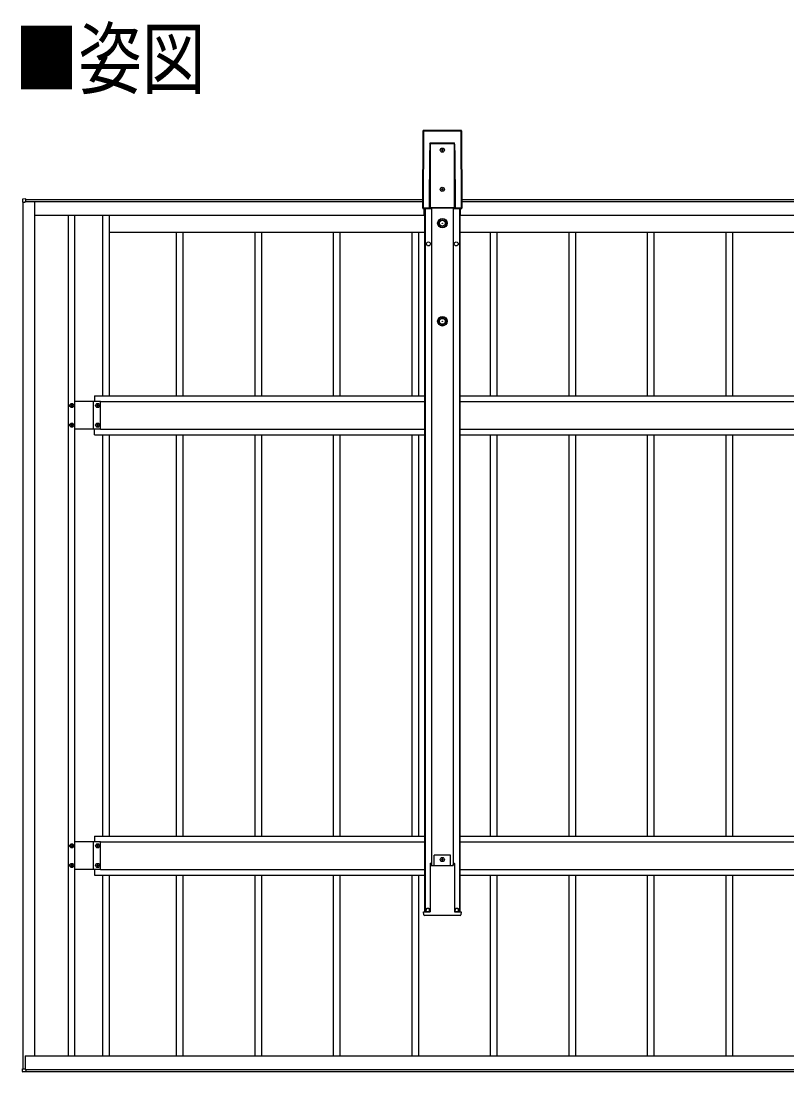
# Model space of a CAD drawing. Units: millimetres, scale not verified. Extents: x -12615 to 12615, y -8910 to 8910.
# Drawn here: x -3020 to -1069, y 222 to 2901 of the extents above; entities that cross this region are included whole.
import ezdxf
from ezdxf.enums import TextEntityAlignment as Align

# ---------------------------------------------------------------- set-up
doc = ezdxf.new("R2010")
doc.units = ezdxf.units.MM
doc.header["$LTSCALE"] = 50
doc.layers.add('0-2_USER1', color=3, linetype='Continuous')
doc.layers.add('0-5_YKK_A1', color=4, linetype='Continuous')
doc.styles.add('ＭＳ ゴシック', font='')
doc.styles.get('ＭＳ ゴシック').set_extended_font_data('MS Gothic')

msp = doc.modelspace()

# ---------------------------------------------------------------- linework, layer by layer
at = {"layer": '0-5_YKK_A1'}
for p, q in [((-1996.2, 2621.4), (-1996.83, 2424.26)), ((-1996.34, 2424.74), (-1995.72, 2620.92)), ((-1996.19, 2621.4), (-1996.2, 2621.4)), ((-1995.72, 2620.92), (-1996.19, 2621.4)), ((-1995.22, 2620.9), (-1995.85, 2424.72)), ((-1898.19, 2621.9), (-1995.7, 2621.9)), ((-1995.7, 2621.9), (-1995.22, 2621.42)), ((-1898.19, 2621.9), (-1995.7, 2621.9)), ((-1995.7, 2621.9), (-1995.7, 2621.9)), ((-1995.22, 2621.42), (-1898.66, 2621.42)), ((-1995.22, 2621.42), (-1995.22, 2620.9)), ((-1898.66, 2620.9), (-1995.22, 2620.9)), ((-1898.66, 2621.42), (-1898.19, 2621.9)), ((-1898.66, 2621.42), (-1898.66, 2620.9)), ((-1898.04, 2424.72), (-1898.66, 2620.9)), ((-1898.19, 2621.9), (-1898.19, 2621.9)), ((-1897.69, 2621.4), (-1898.17, 2620.92)), ((-1898.17, 2620.92), (-1897.54, 2424.74)), ((-1897.05, 2424.26), (-1897.69, 2621.4)), ((-1897.05, 2424.26), (-1897.69, 2621.4)), ((-1897.69, 2621.4), (-1897.69, 2621.4)), ((-1978, 2590.82), (-1915.88, 2590.82)), ((-1915.88, 2588.2), (-1978, 2588.2)), ((-1978, 2588.2), (-1978, 2425.27)), ((-1946.46, 2573.67), (-1946.46, 2574.63)), ((-1915.88, 2425.27), (-1915.88, 2588.2)), ((-1979.47, 2424.83), (-1979, 2571.61)), ((-1978.5, 2571.58), (-1978.97, 2424.8)), ((-1978.5, 2425.27), (-1978.5, 2571.58)), ((-1915.38, 2571.58), (-1915.38, 2425.27)), ((-1914.91, 2424.8), (-1915.38, 2571.58)), ((-1914.88, 2571.61), (-1914.41, 2424.83)), ((-1946.46, 2473.67), (-1946.46, 2474.63)), ((-3008.44, 2447.59), (-3015.97, 2447.13)), ((-3015.97, 2439.39), (-3010.26, 2439.39)), ((-3014.94, 230.36), (-3014.94, 2439.39)), ((-3010.26, 2439.39), (-3009.94, 2439.39)), ((-3009.94, 2439.39), (-3009.94, 2440.59)), ((-2984.94, 2440.58), (-3009.94, 2440.58)), ((-3009.44, 2440.58), (-3009.44, 2440.89)), ((-3008.44, 2447.09), (-3008.44, 2447.59)), ((-3008.44, 2441.19), (-3008.44, 2447.09)), ((-3008.44, 2446.08), (-1996.76, 2446.08)), ((-3008.44, 2441.08), (-1996.77, 2441.08)), ((-3006.44, 2441.06), (-1996.77, 2441.06)), ((-3006.44, 2441.06), (-3006.44, 2440.58)), ((-2984.94, 263.67), (-2984.94, 2440.58)), ((-1897.12, 2446.08), (877.24, 2446.08)), ((-1897.11, 2441.08), (877.23, 2441.08)), ((-1897.11, 2441.06), (877.23, 2441.06)), ((-1996.83, 2424.26), (-1996.83, 2424.26)), ((-1995.85, 2424.24), (-1996.33, 2423.76)), ((-1996.33, 2423.76), (-1975.57, 2423.76)), ((-1996.33, 2423.76), (-1975.57, 2423.76)), ((-1996.33, 2423.76), (-1996.33, 2423.76)), ((-1995.85, 2424.72), (-1979.46, 2424.72)), ((-1995.85, 2424.72), (-1995.85, 2424.24)), ((-1978.53, 2424.24), (-1995.85, 2424.24)), ((-1992.94, 2406.09), (-1992.94, 2423.76)), ((-1992.94, 2406.08), (-1992.94, 2423.76)), ((-1992.94, 2421.09), (-1991.94, 2421.09)), ((-1991.94, 2423.76), (-1991.94, 630.65)), ((-1990.74, 2423.76), (-1990.74, 630.65)), ((-1978.97, 2424.8), (-1978.5, 2425.27)), ((-1978, 2424.77), (-1978.53, 2424.24)), ((-1978, 2425.27), (-1915.88, 2425.27)), ((-1978, 2425.27), (-1978, 2424.77)), ((-1915.88, 2424.77), (-1978, 2424.77)), ((-1975.57, 2423.76), (-1975.32, 2424.65)), ((-1975.32, 2424.65), (-1918.44, 2424.65)), ((-1974.44, 2424.65), (-1974.44, 748.82)), ((-1919.44, 2424.65), (-1919.44, 748.82)), ((-1918.44, 2424.65), (-1918.19, 2423.76)), ((-1918.19, 2423.76), (-1897.55, 2423.76)), ((-1918.19, 2423.76), (-1897.55, 2423.76)), ((-1915.88, 2425.27), (-1915.88, 2424.77)), ((-1915.35, 2424.24), (-1915.88, 2424.77)), ((-1915.38, 2425.27), (-1914.91, 2424.8)), ((-1898.04, 2424.24), (-1915.35, 2424.24)), ((-1914.42, 2424.72), (-1898.04, 2424.72)), ((-1903.14, 2423.76), (-1903.14, 630.65)), ((-1901.94, 2423.76), (-1901.94, 630.65)), ((-1901.94, 2421.09), (-1900.94, 2421.09)), ((-1900.94, 2406.09), (-1900.94, 2423.76)), ((-1900.94, 2406.08), (-1900.94, 2423.76)), ((-1898.04, 2424.24), (-1898.04, 2424.72)), ((-1897.55, 2423.76), (-1898.04, 2424.24)), ((-1897.55, 2423.76), (-1897.55, 2423.76)), ((-1897.54, 2424.74), (-1897.05, 2424.26)), ((-1897.05, 2424.26), (-1897.05, 2424.26)), ((-2984.94, 2406.08), (-1992.94, 2406.08)), ((-2899.94, 2406.08), (-2899.94, 263.67)), ((-2883.94, 2406.08), (-2883.94, 263.67)), ((-2812.94, 2406.08), (-2812.94, 1946.09)), ((-2795.94, 2406.08), (-2795.94, 1946.09)), ((-1900.94, 2406.08), (881.06, 2406.08)), ((-2795.94, 2363.09), (-2608.84, 2363.09)), ((-2623.94, 1946.09), (-2623.94, 2363.09)), ((-2623.94, 2363.09), (-2408.84, 2363.09)), ((-2606.94, 1946.09), (-2606.94, 2363.09)), ((-2423.94, 1946.09), (-2423.94, 2363.09)), ((-2423.94, 2363.09), (-2208.84, 2363.09)), ((-2406.94, 1946.09), (-2406.94, 2363.09)), ((-2223.94, 1946.09), (-2223.94, 2363.09)), ((-2223.94, 2363.09), (-2008.84, 2363.09)), ((-2206.94, 1946.09), (-2206.94, 2363.09)), ((-2023.94, 1946.09), (-2023.94, 2363.09)), ((-2023.94, 2363.09), (-1991.94, 2363.09)), ((-2006.94, 1946.09), (-2006.94, 2363.09)), ((-1901.94, 2363.09), (-1808.84, 2363.09)), ((-1823.94, 1946.09), (-1823.94, 2363.09)), ((-1823.94, 2363.09), (-1608.84, 2363.09)), ((-1806.94, 1946.09), (-1806.94, 2363.09)), ((-1623.94, 1946.09), (-1623.94, 2363.09)), ((-1623.94, 2363.09), (-1408.84, 2363.09)), ((-1606.94, 1946.09), (-1606.94, 2363.09)), ((-1423.94, 1946.09), (-1423.94, 2363.09)), ((-1423.94, 2363.09), (-1208.84, 2363.09)), ((-1406.94, 1946.09), (-1406.94, 2363.09)), ((-1223.94, 1946.09), (-1223.94, 2363.09)), ((-1223.94, 2363.09), (-1008.84, 2363.09)), ((-1206.94, 1946.09), (-1206.94, 2363.09)), ((-2817.94, 1931.59), (-2883.94, 1931.59)), ((-2817.94, 1931.59), (-2883.94, 1931.59)), ((-2835.44, 1860.59), (-2835.44, 1931.59)), ((-2835.44, 1860.59), (-2835.44, 1931.59)), ((-2832.94, 1946.09), (-2832.94, 1931.59)), ((-2832.94, 1946.09), (-1991.94, 1946.09)), ((-2817.94, 1860.59), (-2817.94, 1931.59)), ((-2817.94, 1860.59), (-2817.94, 1931.59)), ((-2817.94, 1931.09), (-1991.94, 1931.09)), ((-1901.94, 1946.09), (882.06, 1946.09)), ((-1901.94, 1931.09), (882.06, 1931.09)), ((-2891.42, 1922.53), (-2891.42, 1923.49)), ((-2825.42, 1922.53), (-2825.42, 1923.49)), ((-2891.42, 1872.53), (-2891.42, 1873.49)), ((-2817.94, 1860.59), (-2883.94, 1860.59)), ((-2817.94, 1860.59), (-2883.94, 1860.59)), ((-2832.94, 1846.09), (-2832.94, 1860.59)), ((-2825.42, 1872.53), (-2825.42, 1873.49)), ((-2817.94, 1861.09), (-1991.94, 1861.09)), ((-1901.94, 1861.09), (882.06, 1861.09)), ((-2832.94, 1846.09), (-1991.94, 1846.09)), ((-2812.94, 1846.09), (-2812.94, 823.67)), ((-2795.94, 1846.09), (-2795.94, 823.67)), ((-2623.94, 823.67), (-2623.94, 1846.09)), ((-2606.94, 823.67), (-2606.94, 1846.09)), ((-2423.94, 823.67), (-2423.94, 1846.09)), ((-2406.94, 823.67), (-2406.94, 1846.09)), ((-2223.94, 823.67), (-2223.94, 1846.09)), ((-2206.94, 823.67), (-2206.94, 1846.09)), ((-2023.94, 823.67), (-2023.94, 1846.09)), ((-2006.94, 823.67), (-2006.94, 1846.09)), ((-1901.94, 1846.09), (882.06, 1846.09)), ((-1823.94, 823.67), (-1823.94, 1846.09)), ((-1806.94, 823.67), (-1806.94, 1846.09)), ((-1623.94, 823.67), (-1623.94, 1846.09)), ((-1606.94, 823.67), (-1606.94, 1846.09)), ((-1423.94, 823.67), (-1423.94, 1846.09)), ((-1406.94, 823.67), (-1406.94, 1846.09)), ((-1223.94, 823.67), (-1223.94, 1846.09)), ((-1206.94, 823.67), (-1206.94, 1846.09)), ((-2817.94, 809.17), (-2883.94, 809.17)), ((-2835.44, 738.17), (-2835.44, 809.17)), ((-2832.94, 823.67), (-2832.94, 809.17)), ((-2832.94, 823.67), (-1991.94, 823.67)), ((-2817.94, 738.17), (-2817.94, 809.17)), ((-2817.94, 808.67), (-1991.94, 808.67)), ((-1901.94, 823.67), (882.06, 823.67)), ((-1901.94, 808.67), (882.06, 808.67)), ((-2891.42, 800.11), (-2891.42, 801.07)), ((-2825.42, 800.11), (-2825.42, 801.07)), ((-2891.42, 750.11), (-2891.42, 751.07)), ((-2825.42, 750.11), (-2825.42, 751.07)), ((-1978.19, 754), (-1978.19, 630.8)), ((-1977.83, 754.15), (-1978.18, 754.15)), ((-1977.83, 754.15), (-1977.33, 754.15)), ((-1977.33, 754.15), (-1975.29, 754.15)), ((-1974.98, 748.82), (-1975.29, 754.15)), ((-1926.44, 774.65), (-1967.44, 774.65)), ((-1967.44, 748.82), (-1967.44, 774.65)), ((-1946.46, 765.09), (-1946.46, 766.05)), ((-1926.44, 748.82), (-1926.44, 774.65)), ((-1918.59, 754.15), (-1916.55, 754.15)), ((-1916.55, 754.15), (-1916.05, 754.15)), ((-1916.05, 754.15), (-1915.7, 754.15)), ((-1915.69, 754), (-1915.69, 630.8)), ((-2817.94, 738.17), (-2883.94, 738.17)), ((-2832.94, 738.17), (-2832.94, 723.67)), ((-2832.94, 723.67), (-1991.94, 723.67)), ((-2817.94, 738.67), (-1991.94, 738.67)), ((-2812.94, 723.67), (-2812.94, 263.67)), ((-2795.94, 723.67), (-2795.94, 263.67)), ((-2623.94, 263.67), (-2623.94, 723.67)), ((-2606.94, 263.67), (-2606.94, 723.67)), ((-2423.94, 263.67), (-2423.94, 723.67)), ((-2406.94, 263.67), (-2406.94, 723.67)), ((-2223.94, 263.67), (-2223.94, 723.67)), ((-2206.94, 263.67), (-2206.94, 723.67)), ((-2023.94, 263.67), (-2023.94, 723.67)), ((-2006.94, 263.67), (-2006.94, 723.67)), ((-1901.94, 738.67), (882.06, 738.67)), ((-1901.94, 723.67), (882.06, 723.67)), ((-1823.94, 263.67), (-1823.94, 723.67)), ((-1806.94, 263.67), (-1806.94, 723.67)), ((-1623.94, 263.67), (-1623.94, 723.67)), ((-1606.94, 263.67), (-1606.94, 723.67)), ((-1423.94, 263.67), (-1423.94, 723.67)), ((-1406.94, 263.67), (-1406.94, 723.67)), ((-1223.94, 263.67), (-1223.94, 723.67)), ((-1206.94, 263.67), (-1206.94, 723.67)), ((-1994.31, 630.65), (-1979.3, 630.65)), ((-1978.77, 621.15), (-1992.35, 621.15)), ((-1988.44, 630.65), (-1988.44, 634.65)), ((-1979.44, 630.65), (-1979.44, 634.65)), ((-1979.3, 630.65), (-1978.3, 630.65)), ((-1977.28, 621.15), (-1978.77, 621.15)), ((-1978.2, 630.65), (-1978.3, 630.65)), ((-1976.9, 621.15), (-1977.28, 621.15)), ((-1916.98, 621.15), (-1976.9, 621.15)), ((-1916.6, 621.15), (-1916.98, 621.15)), ((-1915.11, 621.15), (-1916.6, 621.15)), ((-1915.68, 630.65), (-1915.58, 630.65)), ((-1915.58, 630.65), (-1914.58, 630.65)), ((-1901.53, 621.15), (-1915.11, 621.15)), ((-1914.58, 630.65), (-1899.57, 630.65)), ((-1914.44, 630.65), (-1914.44, 634.65)), ((-1905.44, 630.65), (-1905.44, 634.65)), ((-1899.57, 630.65), (-1899.07, 630.65)), ((-1899.07, 630.65), (-1899.54, 623.03)), ((-3009.44, 263.67), (1965.06, 263.67)), ((-3009.44, 263.67), (-3009.44, 228.86)), ((-3015.97, 230.36), (-3010.26, 230.36)), ((-3008.44, 222.16), (-3015.97, 222.62)), ((-3010.26, 230.36), (-3009.94, 230.36)), ((-3009.94, 230.36), (-3009.94, 229.16)), ((-3009.94, 230.36), (-3009.94, 229.16)), ((-3009.44, 229.16), (-3009.94, 229.16)), ((-3008.44, 228.67), (1985.56, 228.67)), ((-3008.44, 228.56), (-3008.44, 222.66)), ((-3008.44, 223.67), (1985.56, 223.67)), ((-3008.44, 222.66), (-3008.44, 222.16))]:
    msp.add_line(p, q, dxfattribs=at)
for points in [[(-1996.19, 2621.4), (-1996.83, 2424.26), (-1996.34, 2424.74)], [(-1978.36, 2588.23), (-1978.09, 2590.21), (-1978, 2590.77), (-1978, 2590.82)], [(-1978, 2588.2), (-1978.02, 2588.2), (-1978.05, 2588.2), (-1978.07, 2588.2), (-1978.09, 2588.2), (-1978.12, 2588.2), (-1978.14, 2588.2), (-1978.16, 2588.2), (-1978.18, 2588.2)], [(-1948.38, 2572.71), (-1949.34, 2572.71), (-1949.34, 2571.75), (-1948.38, 2571.75)], [(-1946.46, 2574.63), (-1947.42, 2574.63), (-1947.42, 2573.67)], [(-1945.5, 2571.75), (-1944.54, 2571.75), (-1944.54, 2572.71), (-1945.5, 2572.71)], [(-1915.7, 2588.2), (-1915.84, 2590.2), (-1915.88, 2590.77), (-1915.88, 2590.82)], [(-1915.88, 2588.2), (-1915.86, 2588.2), (-1915.83, 2588.2), (-1915.81, 2588.2), (-1915.79, 2588.2), (-1915.77, 2588.2), (-1915.74, 2588.2), (-1915.72, 2588.2), (-1915.7, 2588.2)], [(-1947.42, 2570.79), (-1947.42, 2569.83), (-1946.46, 2569.83), (-1946.46, 2570.79)], [(-1948.38, 2472.71), (-1949.34, 2472.71), (-1949.34, 2471.75), (-1948.38, 2471.75)], [(-1946.46, 2474.63), (-1947.42, 2474.63), (-1947.42, 2473.67)], [(-1947.42, 2470.79), (-1947.42, 2469.83), (-1946.46, 2469.83), (-1946.46, 2470.79)], [(-1945.5, 2471.75), (-1944.54, 2471.75), (-1944.54, 2472.71), (-1945.5, 2472.71)], [(-3016.44, 2446.63), (-3016.44, 2439.39), (-3015.97, 2439.39)], [(-3009.64, 2440.89), (-3008.44, 2440.89), (-3008.44, 2441.19)], [(-1978, 2425.27), (-1978.09, 2425.27), (-1978.19, 2425.27), (-1978.27, 2425.27), (-1978.34, 2425.27), (-1978.41, 2425.27), (-1978.45, 2425.27), (-1978.49, 2425.27), (-1978.5, 2425.27)], [(-1915.88, 2425.27), (-1915.79, 2425.27), (-1915.7, 2425.27), (-1915.61, 2425.27), (-1915.54, 2425.27), (-1915.48, 2425.27), (-1915.43, 2425.27), (-1915.4, 2425.27), (-1915.38, 2425.27)], [(-2892.38, 1920.61), (-2893.34, 1920.61), (-2893.34, 1921.57), (-2892.38, 1921.57)], [(-2891.42, 1923.49), (-2890.46, 1923.49), (-2890.46, 1922.53)], [(-2890.46, 1919.65), (-2890.46, 1918.69), (-2891.42, 1918.69), (-2891.42, 1919.65)], [(-2889.5, 1921.57), (-2888.54, 1921.57), (-2888.54, 1920.61), (-2889.5, 1920.61)], [(-2826.38, 1920.61), (-2827.34, 1920.61), (-2827.34, 1921.57), (-2826.38, 1921.57)], [(-2825.42, 1923.49), (-2824.46, 1923.49), (-2824.46, 1922.53)], [(-2824.46, 1919.65), (-2824.46, 1918.69), (-2825.42, 1918.69), (-2825.42, 1919.65)], [(-2823.5, 1921.57), (-2822.54, 1921.57), (-2822.54, 1920.61), (-2823.5, 1920.61)], [(-2892.38, 1870.61), (-2893.34, 1870.61), (-2893.34, 1871.57), (-2892.38, 1871.57)], [(-2891.42, 1873.49), (-2890.46, 1873.49), (-2890.46, 1872.53)], [(-2890.46, 1869.65), (-2890.46, 1868.69), (-2891.42, 1868.69), (-2891.42, 1869.65)], [(-2889.5, 1871.57), (-2888.54, 1871.57), (-2888.54, 1870.61), (-2889.5, 1870.61)], [(-2826.38, 1870.61), (-2827.34, 1870.61), (-2827.34, 1871.57), (-2826.38, 1871.57)], [(-2825.42, 1873.49), (-2824.46, 1873.49), (-2824.46, 1872.53)], [(-2824.46, 1869.65), (-2824.46, 1868.69), (-2825.42, 1868.69), (-2825.42, 1869.65)], [(-2823.5, 1871.57), (-2822.54, 1871.57), (-2822.54, 1870.61), (-2823.5, 1870.61)], [(-2892.38, 798.19), (-2893.34, 798.19), (-2893.34, 799.15), (-2892.38, 799.15)], [(-2891.42, 801.07), (-2890.46, 801.07), (-2890.46, 800.11)], [(-2890.46, 797.23), (-2890.46, 796.27), (-2891.42, 796.27), (-2891.42, 797.23)], [(-2889.5, 799.15), (-2888.54, 799.15), (-2888.54, 798.19), (-2889.5, 798.19)], [(-2826.38, 798.19), (-2827.34, 798.19), (-2827.34, 799.15), (-2826.38, 799.15)], [(-2825.42, 801.07), (-2824.46, 801.07), (-2824.46, 800.11)], [(-2824.46, 797.23), (-2824.46, 796.27), (-2825.42, 796.27), (-2825.42, 797.23)], [(-2823.5, 799.15), (-2822.54, 799.15), (-2822.54, 798.19), (-2823.5, 798.19)], [(-2891.42, 751.07), (-2890.46, 751.07), (-2890.46, 750.11)], [(-2825.42, 751.07), (-2824.46, 751.07), (-2824.46, 750.11)], [(-1974.98, 748.82), (-1918.9, 748.82), (-1918.59, 754.15)], [(-1948.38, 764.13), (-1949.34, 764.13), (-1949.34, 763.17), (-1948.38, 763.17)], [(-1946.46, 766.05), (-1947.42, 766.05), (-1947.42, 765.09)], [(-1947.42, 762.21), (-1947.42, 761.25), (-1946.46, 761.25), (-1946.46, 762.21)], [(-1945.5, 763.17), (-1944.54, 763.17), (-1944.54, 764.13), (-1945.5, 764.13)], [(-2892.38, 748.19), (-2893.34, 748.19), (-2893.34, 749.15), (-2892.38, 749.15)], [(-2890.46, 747.23), (-2890.46, 746.27), (-2891.42, 746.27), (-2891.42, 747.23)], [(-2889.5, 749.15), (-2888.54, 749.15), (-2888.54, 748.19), (-2889.5, 748.19)], [(-2826.38, 748.19), (-2827.34, 748.19), (-2827.34, 749.15), (-2826.38, 749.15)], [(-2824.46, 747.23), (-2824.46, 746.27), (-2825.42, 746.27), (-2825.42, 747.23)], [(-2823.5, 749.15), (-2822.54, 749.15), (-2822.54, 748.19), (-2823.5, 748.19)], [(-1994.35, 623.03), (-1994.81, 630.65), (-1994.31, 630.65)], [(-3016.44, 223.12), (-3016.44, 230.36), (-3015.97, 230.36)], [(-3009.64, 228.86), (-3008.44, 228.86), (-3008.44, 228.56)]]:
    msp.add_lwpolyline(points, dxfattribs=at)
for centre, radius in [((-1946.94, 2572.23), 5.3), ((-1946.94, 2472.23), 5.3), ((-1946.88, 2385.73), 12), ((-1946.88, 2385.73), 10.88), ((-1946.88, 2385.73), 7.48), ((-1946.88, 2385.73), 0.5), ((-1982.44, 2333.09), 5), ((-1911.44, 2333.09), 5), ((-1946.88, 2135.73), 12), ((-1946.88, 2135.73), 10.88), ((-1946.88, 2135.73), 7.48), ((-1946.88, 2135.73), 0.5), ((-2890.94, 1921.09), 5.3), ((-2824.94, 1921.09), 5.3), ((-2890.94, 1871.09), 5.3), ((-2824.94, 1871.09), 5.3), ((-2890.94, 798.67), 5.3), ((-2824.94, 798.67), 5.3), ((-2890.94, 748.67), 5.3), ((-2824.94, 748.67), 5.3), ((-1946.94, 763.65), 5.3), ((-1983.94, 635.15), 5), ((-1909.94, 635.15), 5)]:
    msp.add_circle(centre, radius, dxfattribs=at)
for centre, radius, start, end in [((-1995.7, 2621.4), 0.5, 90, 179.81634), ((-1995.69, 2621.4), 0.501, 90.24971, 179.75029), ((-1995.21, 2620.92), 0.501, 90.24971, 179.75029), ((-1995.32, 2623.66), 2.76, 261.80183, 272.1952), ((-1898.67, 2620.92), 0.501, 0.24971, 89.75029), ((-1898.56, 2623.66), 2.76, 267.8048, 278.19817), ((-1898.19, 2621.4), 0.5, 0.18366, 90), ((-1898.19, 2621.4), 0.501, 0.24971, 89.75029), ((-1979.57, 2579.22), 9.09, 81.20266, 82.35702), ((-1536.62, 2558.24), 442.57, 175.77814, 176.1178), ((-1948.38, 2573.67), 0.96, 270, 0), ((-1945.5, 2573.67), 0.96, 180, 270), ((-2214.62, 2547.23), 301.89, 7.80423, 8.30085), ((-1914.31, 2579.22), 9.09, 97.64298, 98.79734), ((-1978.89, 2568.85), 2.76, 81.80183, 92.1952), ((-1948.38, 2570.79), 0.96, 0, 90), ((-1945.5, 2570.79), 0.96, 90, 180), ((-1914.99, 2568.85), 2.76, 87.8048, 98.19817), ((-1948.38, 2473.67), 0.96, 270, 0), ((-1948.38, 2470.79), 0.96, 0, 90), ((-1945.5, 2473.67), 0.96, 180, 270), ((-1945.5, 2470.79), 0.96, 90, 180), ((-3015.94, 2446.63), 0.5, 93.5, 180), ((-3009.64, 2440.59), 0.3, 90, 180), ((-1996.33, 2424.26), 0.5, 179.81634, 270), ((-1996.33, 2424.26), 0.501, 180.24971, 269.75029), ((-1995.84, 2424.75), 0.501, 180.24971, 269.75029), ((-1995.95, 2427.47), 2.76, 261.80183, 272.1952), ((-1979.36, 2422.07), 2.76, 81.80183, 92.1952), ((-1979.06, 2421.96), 2.79, 88.18282, 98.39155), ((-1978, 2425.27), 0.501, 180.24971, 269.75029), ((-1915.88, 2425.27), 0.501, 270.24971, 359.75029), ((-1914.52, 2422.07), 2.76, 87.8048, 98.19817), ((-1914.82, 2421.96), 2.79, 81.60845, 91.81718), ((-1898.04, 2424.75), 0.501, 270.24971, 359.75029), ((-1897.93, 2427.47), 2.76, 267.8048, 278.19817), ((-1897.56, 2424.26), 0.501, 270.24971, 359.75029), ((-1897.55, 2424.26), 0.5, 270, 0.18366), ((-2892.38, 1922.53), 0.96, 270, 0), ((-2892.38, 1919.65), 0.96, 0, 90), ((-2889.5, 1922.53), 0.96, 180, 270), ((-2889.5, 1919.65), 0.96, 90, 180), ((-2826.38, 1922.53), 0.96, 270, 0), ((-2826.38, 1919.65), 0.96, 0, 90), ((-2823.5, 1922.53), 0.96, 180, 270), ((-2823.5, 1919.65), 0.96, 90, 180), ((-2892.38, 1872.53), 0.96, 270, 0), ((-2892.38, 1869.65), 0.96, 0, 90), ((-2889.5, 1872.53), 0.96, 180, 270), ((-2889.5, 1869.65), 0.96, 90, 180), ((-2826.38, 1872.53), 0.96, 270, 0), ((-2826.38, 1869.65), 0.96, 0, 90), ((-2823.5, 1872.53), 0.96, 180, 270), ((-2823.5, 1869.65), 0.96, 90, 180), ((-2892.38, 800.11), 0.96, 270, 0), ((-2892.38, 797.23), 0.96, 0, 90), ((-2889.5, 800.11), 0.96, 180, 270), ((-2889.5, 797.23), 0.96, 90, 180), ((-2826.38, 800.11), 0.96, 270, 0), ((-2826.38, 797.23), 0.96, 0, 90), ((-2823.5, 800.11), 0.96, 180, 270), ((-2823.5, 797.23), 0.96, 90, 180), ((-1948.38, 765.09), 0.96, 270, 0), ((-1948.38, 762.21), 0.96, 0, 90), ((-1945.5, 765.09), 0.96, 180, 270), ((-1945.5, 762.21), 0.96, 90, 180), ((-2892.38, 750.11), 0.96, 270, 0), ((-2892.38, 747.23), 0.96, 0, 90), ((-2889.5, 750.11), 0.96, 180, 270), ((-2889.5, 747.23), 0.96, 90, 180), ((-2826.38, 750.11), 0.96, 270, 0), ((-2826.38, 747.23), 0.96, 0, 90), ((-2823.5, 750.11), 0.96, 180, 270), ((-2823.5, 747.23), 0.96, 90, 180), ((-1992.35, 623.15), 2, 183.5, 270), ((-1983.94, 634.65), 4.5, 90, 180), ((-1983.94, 634.65), 4.5, 0, 90), ((-1909.94, 634.65), 4.5, 90, 180), ((-1909.94, 634.65), 4.5, 0, 90), ((-1901.53, 623.15), 2, 270, 356.5), ((-3015.94, 223.12), 0.5, 180, 266.5), ((-3009.64, 229.16), 0.3, 180, 270)]:
    msp.add_arc(centre, radius, start, end, dxfattribs=at)
for centre, major_axis, ratio, start_param, end_param in [((-1978, 2570.45), (0, -19.08), 0.052413, 3.5123474, 4.6513024), ((-1978, 2570.42), (0, -19.08), 0.026207, 3.5123474, 4.6513024), ((-1974.91, 2588.2), (0, -50), 0.061774, 4.6600291, 4.7123946), ((-1918.97, 2588.2), (0, -50), 0.061774, 1.5707907, 1.6231562), ((-1915.88, 2570.42), (0, -19.08), 0.026207, 1.6318829, 2.7708379), ((-1915.88, 2570.45), (0, -19.08), 0.052413, 1.6318829, 2.7708379), ((-1978.47, 2424.83), (-0.543, -0.848), 0.992387, 5.2824884, 5.3922079), ((-1978.53, 2424.74), (0.941, -0.042), 0.529688, 3.2789358, 4.7362857), ((-1978.47, 2424.81), (-0.293, -0.417), 0.981557, 5.3232786, 5.4329981), ((-1978.53, 2424.74), (0.185, -0.478), 0.839234, 4.3937254, 5.8510754), ((-1915.35, 2424.74), (-0.185, -0.478), 0.839234, 0.4321099, 1.8894599), ((-1915.35, 2424.74), (0.941, 0.042), 0.529688, 4.6884922, 6.1458421), ((-1915.41, 2424.81), (0.293, -0.417), 0.981557, 0.8501872, 0.9599067), ((-1915.41, 2424.83), (0.543, -0.848), 0.992387, 0.8909775, 1.0006969), ((-1978.15, 753.65), (0.031, -0.5), 0.061627, 3.1377656, 3.9231638), ((-1915.73, 753.65), (-0.031, -0.5), 0.061627, 2.3600215, 3.1454197), ((-1978.23, 631.15), (0.031, -0.5), 0.061627, 6.2793582, 7.0647564), ((-1915.65, 631.15), (-0.031, -0.5), 0.061627, 5.5016142, 6.2870124)]:
    msp.add_ellipse(centre, major_axis=major_axis, ratio=ratio, start_param=start_param, end_param=end_param, dxfattribs=at)

# ---------------------------------------------------------------- texts
at = {"layer": '0-2_USER1', "style": 'ＭＳ ゴシック', "width": 0.8}
msp.add_text('■姿図', height=148.5, dxfattribs=at).set_placement((-3036.54, 2686.58), align=Align.BOTTOM_LEFT)

doc.saveas('drawing.dxf')
